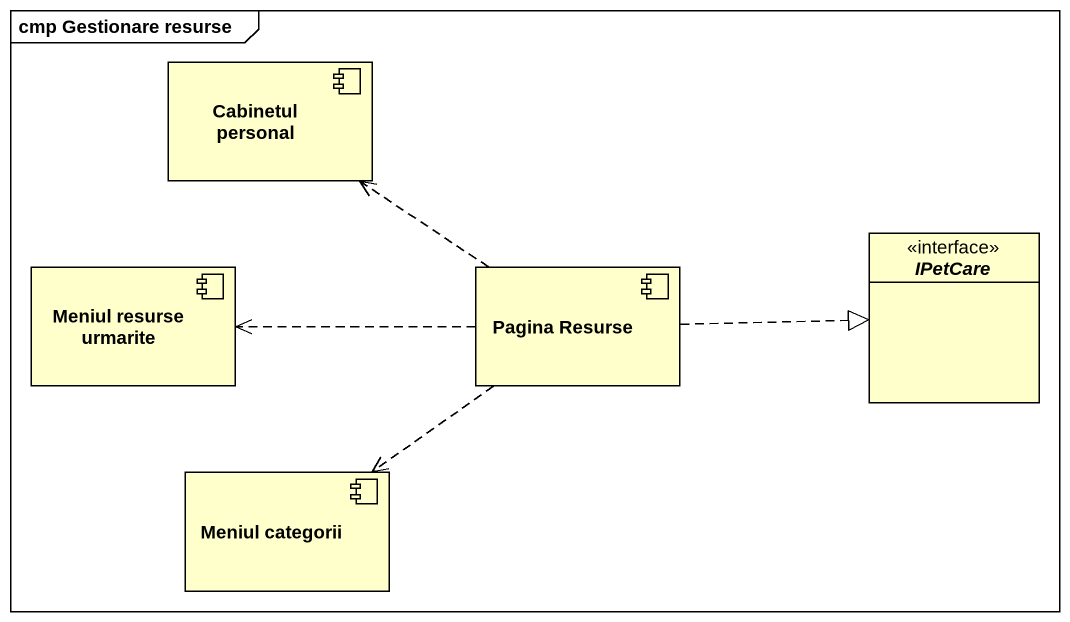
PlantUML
@startuml
mainframe cmp Gestionare resurse
allowmixing
hide circle
hide empty members
component "Cabinetul personal" as Cabinetul_personal
interface IPetCare
component "Meniul resurse urmarite" as Meniul_resurse_urmarite
component "Pagina Resurse" as Pagina_Resurse
component "Meniul categorii" as Meniul_categorii
Pagina_Resurse .up.> Cabinetul_personal
Pagina_Resurse .right.|> IPetCare
Pagina_Resurse .left.> Meniul_resurse_urmarite
Pagina_Resurse ..> Meniul_categorii
@enduml
